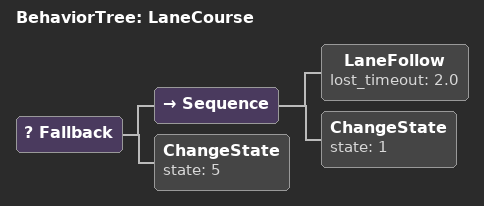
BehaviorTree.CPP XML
<root BTCPP_format="4">
    <BehaviorTree ID="LaneCourse">
        <Fallback>
            <Sequence>
                <LaneFollow lost_timeout="2.0"/>
                <ChangeState state="1"/>
            </Sequence>
            <ChangeState state="5"/>
        </Fallback>
    </BehaviorTree>

</root>
